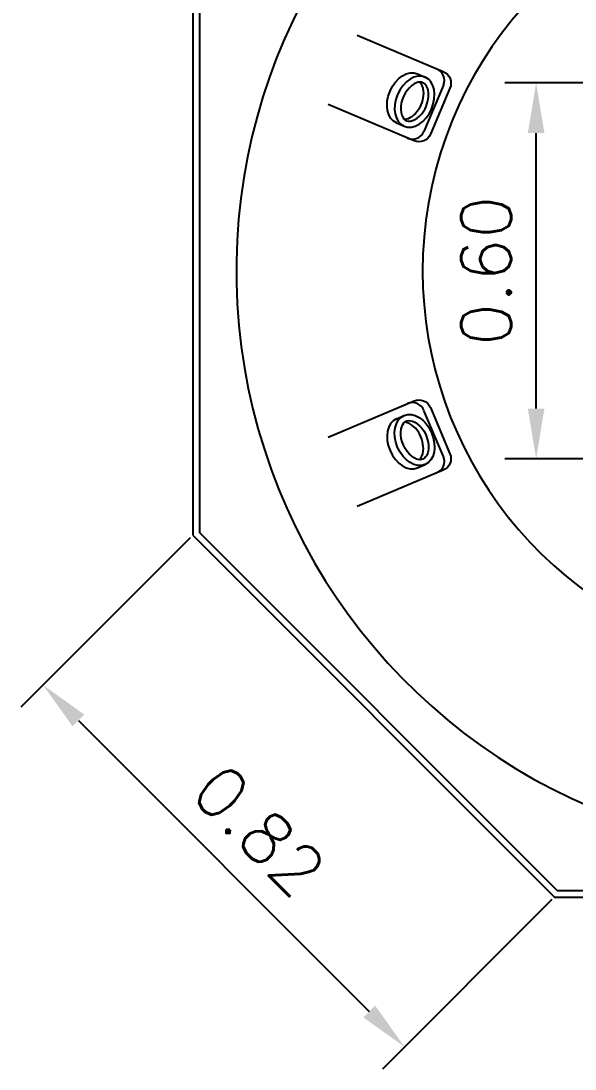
# Model space of a CAD drawing. Extents: x 2.92 to 5.63, y 0.15 to 4.3.
# Drawn here: x 3.03 to 3.916, y 1.553 to 3.227 of the extents above; entities that cross this region are included whole.
import ezdxf

# ---------------------------------------------------------------- set-up
doc = ezdxf.new("R2010")
doc.units = 0
doc.header["$MEASUREMENT"] = 0
doc.layers.get('0').update_dxf_attribs({"linetype": 'CONTINUOUS'})
doc.layers.get('DEFPOINTS').update_dxf_attribs({"linetype": 'CONTINUOUS'})
doc.layers.add('COTAS', color=1, linetype='CONTINUOUS')
doc.layers.add('SPA-ITAPARICA', color=7, linetype='CONTINUOUS')
doc.styles.add('COTA', font='ROMANS.SHX', dxfattribs={"height": 0.08})
doc.dimstyles.new('COTA', dxfattribs={"dimtxt": 0.04, "dimasz": 0.08, "dimexe": 0.05, "dimexo": 0.04, "dimgap": 0.04, "dimtad": 1, "dimzin": 0, "dimtxsty": 'COTA', "dimcen": 0.05, "dimclrd": 256, "dimclre": 256, "dimclrt": 7, "dimaunit": 1, "dimazin": 3, "dimtfac": 1, "dimtix": 1, "dimtofl": 0, "dimtmove": 0, "dimatfit": 3, "dimtolj": 1, "dimtzin": 0})

# ---------------------------------------------------------------- blocks, each defined once
blk = doc.blocks.new('*D3')
at = {"linetype": 'BYBLOCK'}
for p, q in [((152.6529, 147.6414), (152.1886, 147.6414)), ((152.2386, 147.1213), (152.2386, 147.5614)), ((152.4787, 147.0413), (152.1886, 147.0413))]:
    blk.add_line(p, q, dxfattribs=at)
for points in [[(152.2253, 147.5614), (152.2519, 147.5614), (152.2386, 147.6414)], [(152.2253, 147.1213), (152.2519, 147.1213), (152.2386, 147.0413)]]:
    blk.add_solid(points, dxfattribs=at)
at = {"layer": 'DEFPOINTS', "color": 0, "linetype": 'BYBLOCK'}
for p in [(152.2386, 147.6414), (152.6929, 147.6414), (152.5187, 147.0413)]:
    blk.add_point(p, dxfattribs=at)
at = {"color": 7, "linetype": 'BYBLOCK', "insert": (152.1586, 147.3413), "char_height": 0.08, "attachment_point": 5, "rotation": 90, "style": 'COTA'}
blk.add_mtext('\\A1;0.60', dxfattribs=at)
blk = doc.blocks.new('*D2')
at = {"linetype": 'BYBLOCK'}
for p, q in [((151.6856, 146.9152), (151.415, 146.6446)), ((151.5069, 146.6234), (151.9718, 146.1586)), ((152.2636, 146.3373), (151.993, 146.0666))]:
    blk.add_line(p, q, dxfattribs=at)
for points in [[(151.5163, 146.6328), (151.4975, 146.614), (151.4503, 146.68)], [(151.9812, 146.168), (151.9623, 146.1491), (152.0283, 146.102)]]:
    blk.add_solid(points, dxfattribs=at)
at = {"layer": 'DEFPOINTS', "color": 0, "linetype": 'BYBLOCK'}
for p in [(151.7139, 146.9435), (152.2919, 146.3655), (152.0283, 146.102)]:
    blk.add_point(p, dxfattribs=at)
at = {"color": 7, "linetype": 'BYBLOCK', "insert": (151.7959, 146.4475), "char_height": 0.08, "attachment_point": 5, "rotation": 315, "style": 'COTA'}
blk.add_mtext('\\A1;0.82', dxfattribs=at)
blk = doc.blocks.new('VERS-ITAPARICA')
at = {"layer": 'SPA-ITAPARICA'}
for p, q in [((-0.6439, 0.3937), (-0.6317, 0.3884)), ((-0.6026, 0.3754), (-0.6337, 0.3017)), ((-0.6777, 0.3152), (-0.6655, 0.3099)), ((-0.6026, -0.2174), (-0.6337, -0.1437)), ((-0.6777, -0.1572), (-0.6655, -0.1519)), ((-0.6439, -0.2357), (-0.6317, -0.2304))]:
    blk.add_line(p, q, dxfattribs=at)
blk.add_lwpolyline([(-1.0032, -0.343), (-0.4252, -0.921), (0.4189, -0.921), (0.9968, -0.343), (0.9968, 0.501), (0.4189, 1.079), (-0.4252, 1.079), (-1.0032, 0.501)], close=True, dxfattribs=at)
for points in [[(0.9864, -0.3387), (0.9864, 0.4967), (0.4145, 1.0686), (-0.4209, 1.0686), (-0.9927, 0.4967), (-0.9927, -0.3387), (-0.4209, -0.9105), (-0.272, -0.9105, 0.37267), (-0.2548, -0.8956), (-0.2464, -0.8372, -0.37267), (-0.2253, -0.819), (-0.0032, -0.819), (0.219, -0.819, -0.37267), (0.24, -0.8372), (0.2485, -0.8956, 0.37267), (0.2657, -0.9105), (0.4145, -0.9105)], [(-0.2624, 0.9726, -0.024671), (-0.2433, 0.9213, -0.617008), (-0.2501, 0.9121, -0.006967), (-0.3404, 0.8783, -0.006967), (-0.4274, 0.837, -0.617008), (-0.4388, 0.8386, -0.024767), (-0.4624, 0.8882, 0.646756), (-0.3038, -0.8015, 0.082435), (-0.2982, -0.8024), (0.2918, -0.8024, 0.082435), (0.2975, -0.8015, 0.646756), (0.4561, 0.8882, -0.024767), (0.4325, 0.8386, -0.617008), (0.4211, 0.837, -0.006967), (0.334, 0.8783, -0.006967), (0.2438, 0.9121, -0.617008), (0.237, 0.9213, -0.024671), (0.2561, 0.9726, 0.14212)]]:
    blk.add_lwpolyline(points, format="xyb", close=True, dxfattribs=at)
for points in [[(-0.7402, 0.4552), (-0.6027, 0.3972, -0.414214), (-0.5921, 0.371), (-0.6232, 0.2973, -0.414214), (-0.6494, 0.2866), (-0.7868, 0.3446)], [(-0.7868, -0.1866), (-0.6494, -0.1286, -0.414214), (-0.6232, -0.1392), (-0.5921, -0.2129, -0.414214), (-0.6027, -0.2391), (-0.7402, -0.2971)]]:
    blk.add_lwpolyline(points, format="xyb", dxfattribs=at)
for centre, radius, start, end in [((-0.0032, 0.079), 0.6326, 294.7065, 245.2935), ((-0.621, 0.3832), 0.02, 337.1194, 67.1194), ((-0.6521, 0.3095), 0.02, 247.1194, 337.1194), ((-0.6521, -0.1514), 0.02, 22.8806, 112.8806), ((-0.621, -0.2251), 0.02, 292.8806, 22.8806)]:
    blk.add_arc(centre, radius, start, end, dxfattribs=at)
at = {"layer": 'SPA-ITAPARICA', "extrusion": (0, 0, -1)}
blk.add_ellipse((-0.6608, 0.3545), major_axis=(0.0169, 0.0392), ratio=0.690897, start_param=3.141593, end_param=6.283185, dxfattribs=at)
blk.add_ellipse((-0.6486, 0.3492), major_axis=(0.0169, 0.0392), ratio=0.690897, dxfattribs=at)
at = {"layer": 'SPA-ITAPARICA'}
blk.add_ellipse((-0.6486, -0.1912), major_axis=(0.0169, -0.0392), ratio=0.690897, dxfattribs=at)
blk.add_ellipse((-0.6608, -0.1964), major_axis=(0.0169, -0.0392), ratio=0.690897, start_param=3.141593, end_param=6.283185, dxfattribs=at)
for points, knots in [([(-0.6355, 0.3796), (-0.6313, 0.3778), (-0.6274, 0.3725), (-0.6256, 0.355), (-0.6283, 0.3435), (-0.6421, 0.3214), (-0.6546, 0.3163), (-0.6675, 0.3208), (-0.673, 0.3318), (-0.6672, 0.3615), (-0.6553, 0.3761), (-0.6416, 0.3809), (-0.6382, 0.3807), (-0.6355, 0.3796)], [0, 0, 0, 0, 0.892179, 0.892179, 1.784357, 1.784357, 3.094872, 3.094872, 4.405387, 4.405387, 5.715903, 5.715903, 6.283185, 6.283185, 6.283185, 6.283185]), ([(-0.641, 0.3805), (-0.6379, 0.3779), (-0.6354, 0.3732), (-0.6338, 0.3575), (-0.6365, 0.346), (-0.6485, 0.3267), (-0.6577, 0.3213), (-0.6644, 0.3207)], [0.19214, 0.19214, 0.19214, 0.19214, 0.892179, 0.892179, 1.784357, 1.784357, 2.818477, 2.818477, 2.818477, 2.818477]), ([(-0.6355, -0.2215), (-0.6313, -0.2197), (-0.6274, -0.2145), (-0.6256, -0.1969), (-0.6283, -0.1855), (-0.6421, -0.1634), (-0.6546, -0.1582), (-0.6675, -0.1628), (-0.673, -0.1737), (-0.6672, -0.2035), (-0.6553, -0.2181), (-0.6416, -0.2229), (-0.6382, -0.2227), (-0.6355, -0.2215)], [0, 0, 0, 0, 0.892179, 0.892179, 1.784357, 1.784357, 3.094872, 3.094872, 4.405387, 4.405387, 5.715903, 5.715903, 6.283185, 6.283185, 6.283185, 6.283185]), ([(-0.641, -0.2224), (-0.6379, -0.2199), (-0.6354, -0.2152), (-0.6338, -0.1995), (-0.6365, -0.188), (-0.6485, -0.1687), (-0.6577, -0.1633), (-0.6644, -0.1626)], [0.19214, 0.19214, 0.19214, 0.19214, 0.892179, 0.892179, 1.784357, 1.784357, 2.818477, 2.818477, 2.818477, 2.818477])]:
    blk.add_open_spline(points, degree=3, knots=knots, dxfattribs=at)

msp = doc.modelspace()

# ---------------------------------------------------------------- block references
at = {"layer": 'SPA-ITAPARICA'}
msp.add_blockref('VERS-ITAPARICA', (4.3079, 2.7488), dxfattribs=at)

# ---------------------------------------------------------------- dimensions: what is measured, and where the dimension line sits
at = {"layer": 'COTAS'}
dim = msp.add_linear_dim(base=(3.8536, 3.1279), p1=(4.1337, 2.5279), p2=(4.3079, 3.1279), angle=90, dimstyle='COTA', override={"dimgap": 0.04, "dimcen": 0.06, "dimtofl": 0}, dxfattribs=at)
dim.commit()
dim.dimension.update_dxf_attribs({"geometry": '*D3', "text_midpoint": (3.7736, 2.8279), "insert": (-148.385, -144.5135)})
dim = msp.add_aligned_dim(p1=(3.3289, 2.43), p2=(3.9069, 1.8521), distance=-0.3727, dimstyle='COTA', override={"dimgap": 0.04, "dimcen": 0.06, "dimtofl": 0}, dxfattribs=at)
dim.commit()
dim.dimension.update_dxf_attribs({"geometry": '*D2', "text_midpoint": (3.4109, 1.9341), "insert": (-148.385, -144.5135)})

doc.saveas('drawing.dxf')
